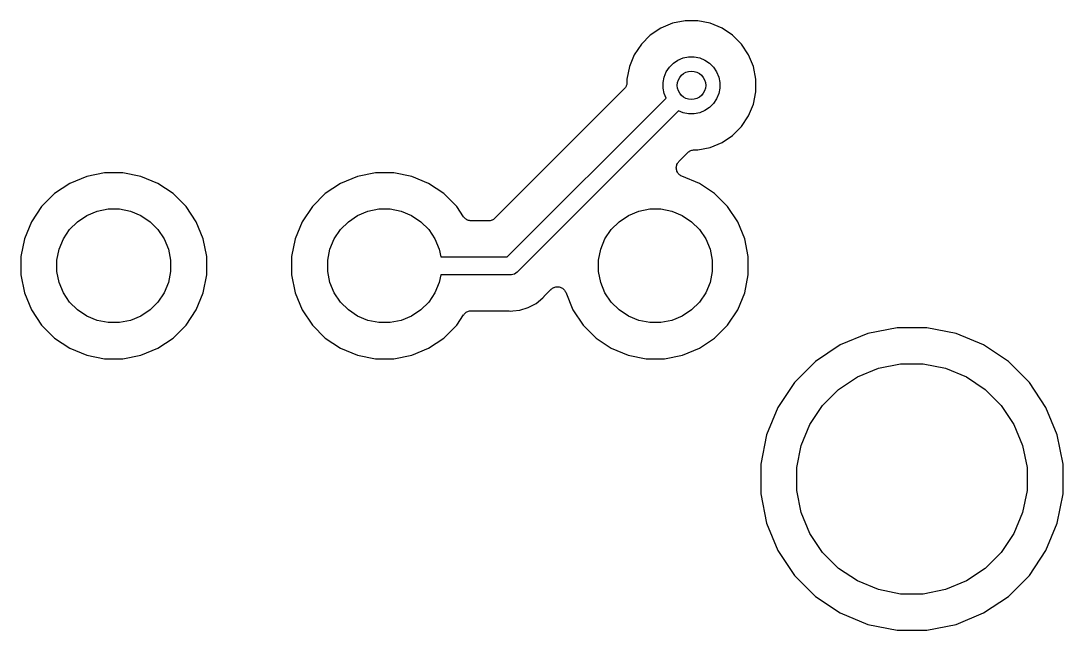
# Model space of a CAD drawing. Extents: x 19 to 115, y -142 to -17.
# Drawn here: x 87.59 to 102.26, y -111.81 to -103.23 of the extents above; entities that cross this region are included whole.
import ezdxf

# ---------------------------------------------------------------- set-up
doc = ezdxf.new("R2010")
doc.units = 0
doc.layers.add('BLACK', color=7, linetype='CONTINUOUS')

msp = doc.modelspace()

# ---------------------------------------------------------------- linework, layer by layer
at = {"layer": 'BLACK', "linetype": 'CONTINUOUS'}
for p, q in [((96.9386, -103.232), (96.7631, -103.267)), ((97.1174, -103.232), (96.9386, -103.232)), ((97.2929, -103.267), (97.1174, -103.232)), ((96.5979, -103.335), (96.4492, -103.435)), ((96.7631, -103.267), (96.5979, -103.335)), ((97.4581, -103.335), (97.2929, -103.267)), ((97.6068, -103.435), (97.4581, -103.335)), ((96.4492, -103.435), (96.3227, -103.561)), ((97.7333, -103.561), (97.6068, -103.435)), ((96.3227, -103.561), (96.2233, -103.71)), ((97.8327, -103.71), (97.7333, -103.561)), ((96.2233, -103.71), (96.1549, -103.875)), ((96.7173, -103.885), (96.773, -103.829)), ((96.773, -103.829), (96.8385, -103.786)), ((96.8385, -103.786), (96.9113, -103.755)), ((96.9113, -103.755), (96.9886, -103.74)), ((96.9886, -103.74), (97.0674, -103.74)), ((97.0674, -103.74), (97.1447, -103.755)), ((97.1447, -103.755), (97.2175, -103.786)), ((97.2175, -103.786), (97.283, -103.829)), ((97.283, -103.829), (97.3387, -103.885)), ((97.9011, -103.875), (97.8327, -103.71)), ((96.1549, -103.875), (96.12, -104.051)), ((96.6434, -104.023), (96.6735, -103.951)), ((96.6735, -103.951), (96.7173, -103.885)), ((97.3387, -103.885), (97.3825, -103.951)), ((97.3825, -103.951), (97.4126, -104.023)), ((97.936, -104.051), (97.9011, -103.875)), ((96.1172, -104.127), (96.1137, -104.138)), ((96.1173, -104.126), (96.1172, -104.127)), ((96.1175, -104.125), (96.1173, -104.126)), ((96.1187, -104.114), (96.1175, -104.125)), ((96.12, -104.102), (96.1187, -104.114)), ((96.12, -104.051), (96.12, -104.1)), ((96.12, -104.1), (96.12, -104.101)), ((96.12, -104.101), (96.12, -104.101)), ((96.12, -104.101), (96.12, -104.101)), ((96.12, -104.101), (96.12, -104.102)), ((96.628, -104.101), (96.6434, -104.023)), ((96.628, -104.179), (96.628, -104.101)), ((97.4126, -104.023), (97.428, -104.101)), ((97.428, -104.101), (97.428, -104.179)), ((97.936, -104.229), (97.936, -104.051)), ((96.0828, -104.19), (94.263, -106.01)), ((96.0902, -104.181), (96.0828, -104.19)), ((96.0978, -104.172), (96.0902, -104.181)), ((96.0981, -104.171), (96.0978, -104.172)), ((96.0985, -104.171), (96.0981, -104.171)), ((96.1041, -104.161), (96.0985, -104.171)), ((96.1097, -104.15), (96.1041, -104.161)), ((96.1099, -104.15), (96.1097, -104.15)), ((96.1102, -104.149), (96.1099, -104.15)), ((96.1137, -104.138), (96.1102, -104.149)), ((96.6434, -104.257), (96.628, -104.179)), ((96.6701, -104.321), (96.6434, -104.257)), ((97.4126, -104.257), (97.3825, -104.329)), ((97.428, -104.179), (97.4126, -104.257)), ((97.9011, -104.405), (97.936, -104.229)), ((94.4362, -106.555), (96.6701, -104.321)), ((97.3387, -104.395), (97.283, -104.451)), ((97.3825, -104.329), (97.3387, -104.395)), ((97.8327, -104.57), (97.9011, -104.405)), ((96.8469, -104.498), (94.5807, -106.764)), ((96.9113, -104.525), (96.8469, -104.498)), ((96.9886, -104.54), (96.9113, -104.525)), ((97.0674, -104.54), (96.9886, -104.54)), ((97.1447, -104.525), (97.0674, -104.54)), ((97.2175, -104.494), (97.1447, -104.525)), ((97.283, -104.451), (97.2175, -104.494)), ((97.7333, -104.719), (97.8327, -104.57)), ((97.4581, -104.945), (97.6068, -104.845)), ((97.6068, -104.845), (97.7333, -104.719)), ((97.2929, -105.013), (97.4581, -104.945)), ((96.8517, -105.212), (96.978, -105.085)), ((96.978, -105.085), (96.9783, -105.085)), ((96.9783, -105.085), (96.9793, -105.084)), ((96.9783, -105.085), (96.9783, -105.085)), ((96.9783, -105.085), (96.9783, -105.085)), ((96.9793, -105.084), (96.9885, -105.077)), ((96.9885, -105.077), (96.9975, -105.069)), ((96.9975, -105.069), (96.9981, -105.069)), ((96.9981, -105.069), (96.9986, -105.068)), ((96.9986, -105.068), (97.0091, -105.063)), ((97.0091, -105.063), (97.0194, -105.058)), ((97.0194, -105.058), (97.02, -105.057)), ((97.02, -105.057), (97.0206, -105.057)), ((97.0206, -105.057), (97.0319, -105.054)), ((97.0319, -105.054), (97.0431, -105.05)), ((97.0431, -105.05), (97.0438, -105.05)), ((97.0438, -105.05), (97.0444, -105.05)), ((97.0444, -105.05), (97.0561, -105.049)), ((97.0561, -105.049), (97.0678, -105.048)), ((97.0678, -105.048), (97.1174, -105.048)), ((97.1174, -105.048), (97.2929, -105.013)), ((96.8145, -105.3), (96.8157, -105.288)), ((96.8145, -105.301), (96.8145, -105.3)), ((96.8156, -105.313), (96.8145, -105.301)), ((96.8145, -105.301), (96.8145, -105.301)), ((96.8157, -105.288), (96.817, -105.276)), ((96.817, -105.276), (96.8171, -105.276)), ((96.8171, -105.276), (96.8207, -105.264)), ((96.8171, -105.276), (96.8171, -105.276)), ((96.8207, -105.264), (96.8242, -105.253)), ((96.8242, -105.253), (96.8244, -105.252)), ((96.8244, -105.252), (96.8245, -105.252)), ((96.8245, -105.252), (96.8302, -105.241)), ((96.8302, -105.241), (96.8359, -105.231)), ((96.8359, -105.231), (96.8361, -105.23)), ((96.8361, -105.23), (96.8363, -105.23)), ((96.8363, -105.23), (96.844, -105.221)), ((96.844, -105.221), (96.8517, -105.212)), ((88.5185, -105.422), (88.2804, -105.521)), ((88.7712, -105.372), (88.5185, -105.422)), ((89.0288, -105.372), (88.7712, -105.372)), ((89.2815, -105.422), (89.0288, -105.372)), ((89.5196, -105.521), (89.2815, -105.422)), ((92.3285, -105.422), (92.0904, -105.521)), ((92.5812, -105.372), (92.3285, -105.422)), ((92.8388, -105.372), (92.5812, -105.372)), ((93.0915, -105.422), (92.8388, -105.372)), ((93.3296, -105.521), (93.0915, -105.422)), ((96.8167, -105.325), (96.8156, -105.313)), ((96.8168, -105.325), (96.8167, -105.325)), ((96.8168, -105.326), (96.8168, -105.325)), ((96.8203, -105.337), (96.8168, -105.326)), ((96.8236, -105.349), (96.8203, -105.337)), ((96.8238, -105.349), (96.8236, -105.349)), ((96.8239, -105.349), (96.8238, -105.349)), ((96.8296, -105.36), (96.8239, -105.349)), ((96.8351, -105.371), (96.8296, -105.36)), ((96.8353, -105.371), (96.8351, -105.371)), ((96.8354, -105.371), (96.8353, -105.371)), ((96.8431, -105.381), (96.8354, -105.371)), ((96.8506, -105.39), (96.8431, -105.381)), ((96.8508, -105.39), (96.8506, -105.39)), ((96.851, -105.391), (96.8508, -105.39)), ((96.8603, -105.398), (96.851, -105.391)), ((96.8695, -105.406), (96.8603, -105.398)), ((96.8698, -105.406), (96.8695, -105.406)), ((96.8701, -105.406), (96.8698, -105.406)), ((96.8806, -105.412), (96.8701, -105.406)), ((96.8912, -105.418), (96.8806, -105.412)), ((96.8918, -105.418), (96.8912, -105.418)), ((96.8919, -105.418), (96.8918, -105.418)), ((96.8918, -105.418), (96.8918, -105.418)), ((96.8929, -105.419), (96.8919, -105.418)), ((97.1396, -105.521), (96.8929, -105.419)), ((88.2804, -105.521), (88.0662, -105.664)), ((89.7338, -105.664), (89.5196, -105.521)), ((92.0904, -105.521), (91.8762, -105.664)), ((93.5438, -105.664), (93.3296, -105.521)), ((97.3538, -105.664), (97.1396, -105.521)), ((88.0662, -105.664), (87.884, -105.846)), ((89.916, -105.846), (89.7338, -105.664)), ((91.8762, -105.664), (91.694, -105.846)), ((93.726, -105.846), (93.5438, -105.664)), ((97.536, -105.846), (97.3538, -105.664)), ((87.884, -105.846), (87.7409, -106.06)), ((88.6666, -105.911), (88.8212, -105.88)), ((88.8212, -105.88), (88.9788, -105.88)), ((88.9788, -105.88), (89.1334, -105.911)), ((90.0591, -106.06), (89.916, -105.846)), ((91.694, -105.846), (91.5509, -106.06)), ((92.4766, -105.911), (92.6312, -105.88)), ((92.6312, -105.88), (92.7888, -105.88)), ((92.7888, -105.88), (92.9434, -105.911)), ((93.8224, -105.991), (93.726, -105.846)), ((96.2866, -105.911), (96.4412, -105.88)), ((96.4412, -105.88), (96.5988, -105.88)), ((96.5988, -105.88), (96.7534, -105.911)), ((97.6791, -106.06), (97.536, -105.846)), ((88.39, -106.059), (88.5211, -105.971)), ((88.5211, -105.971), (88.6666, -105.911)), ((89.1334, -105.911), (89.2789, -105.971)), ((89.2789, -105.971), (89.41, -106.059)), ((92.2, -106.059), (92.3311, -105.971)), ((92.3311, -105.971), (92.4766, -105.911)), ((92.9434, -105.911), (93.0889, -105.971)), ((93.0889, -105.971), (93.22, -106.059)), ((93.8299, -106), (93.8224, -105.991)), ((93.8373, -106.009), (93.8299, -106)), ((93.8378, -106.009), (93.8373, -106.009)), ((93.8382, -106.01), (93.8378, -106.009)), ((93.8473, -106.017), (93.8382, -106.01)), ((93.8563, -106.025), (93.8473, -106.017)), ((93.8568, -106.025), (93.8563, -106.025)), ((93.8573, -106.025), (93.8568, -106.025)), ((93.8677, -106.031), (93.8573, -106.025)), ((93.878, -106.037), (93.8677, -106.031)), ((94.232, -106.032), (94.2216, -106.037)), ((94.2424, -106.027), (94.232, -106.032)), ((94.2429, -106.026), (94.2424, -106.027)), ((94.2435, -106.026), (94.2429, -106.026)), ((94.2526, -106.018), (94.2435, -106.026)), ((94.2617, -106.011), (94.2526, -106.018)), ((94.2627, -106.01), (94.2617, -106.011)), ((94.263, -106.01), (94.2627, -106.01)), ((94.2627, -106.01), (94.2627, -106.01)), ((94.2627, -106.01), (94.2627, -106.01)), ((96.01, -106.059), (96.1411, -105.971)), ((96.1411, -105.971), (96.2866, -105.911)), ((96.7534, -105.911), (96.8989, -105.971)), ((96.8989, -105.971), (97.03, -106.059)), ((87.7409, -106.06), (87.6423, -106.298)), ((88.191, -106.301), (88.2786, -106.17)), ((88.2786, -106.17), (88.39, -106.059)), ((89.41, -106.059), (89.5214, -106.17)), ((89.5214, -106.17), (89.609, -106.301)), ((90.1577, -106.298), (90.0591, -106.06)), ((91.5509, -106.06), (91.4523, -106.298)), ((92.001, -106.301), (92.0886, -106.17)), ((92.0886, -106.17), (92.2, -106.059)), ((93.22, -106.059), (93.3314, -106.17)), ((93.3314, -106.17), (93.419, -106.301)), ((93.8786, -106.037), (93.878, -106.037)), ((93.8791, -106.037), (93.8786, -106.037)), ((93.8904, -106.041), (93.8791, -106.037)), ((93.9016, -106.044), (93.8904, -106.041)), ((93.9022, -106.044), (93.9016, -106.044)), ((93.9028, -106.044), (93.9022, -106.044)), ((93.9146, -106.046), (93.9028, -106.044)), ((93.9263, -106.047), (93.9146, -106.046)), ((93.9275, -106.047), (93.9263, -106.047)), ((93.928, -106.047), (93.9275, -106.047)), ((93.9275, -106.047), (93.9275, -106.047)), ((93.9275, -106.047), (93.9275, -106.047)), ((94.1732, -106.047), (93.928, -106.047)), ((94.1849, -106.046), (94.1732, -106.047)), ((94.1966, -106.045), (94.1849, -106.046)), ((94.1972, -106.045), (94.1966, -106.045)), ((94.1979, -106.045), (94.1972, -106.045)), ((94.2091, -106.041), (94.1979, -106.045)), ((94.2204, -106.038), (94.2091, -106.041)), ((94.221, -106.038), (94.2204, -106.038)), ((94.2216, -106.037), (94.221, -106.038)), ((95.811, -106.301), (95.8986, -106.17)), ((95.8986, -106.17), (96.01, -106.059)), ((97.03, -106.059), (97.1414, -106.17)), ((97.1414, -106.17), (97.229, -106.301)), ((97.7777, -106.298), (97.6791, -106.06)), ((87.6423, -106.298), (87.592, -106.551)), ((88.1307, -106.447), (88.191, -106.301)), ((89.609, -106.301), (89.6693, -106.447)), ((90.208, -106.551), (90.1577, -106.298)), ((91.4523, -106.298), (91.402, -106.551)), ((91.9407, -106.447), (92.001, -106.301)), ((93.419, -106.301), (93.4793, -106.447)), ((95.7507, -106.447), (95.811, -106.301)), ((97.229, -106.301), (97.2893, -106.447)), ((97.828, -106.551), (97.7777, -106.298)), ((88.1, -106.601), (88.1307, -106.447)), ((89.6693, -106.447), (89.7, -106.601)), ((91.91, -106.601), (91.9407, -106.447)), ((93.4793, -106.447), (93.5008, -106.555)), ((95.72, -106.601), (95.7507, -106.447)), ((97.2893, -106.447), (97.32, -106.601)), ((87.592, -106.551), (87.592, -106.809)), ((88.1, -106.759), (88.1, -106.601)), ((89.7, -106.601), (89.7, -106.759)), ((90.208, -106.809), (90.208, -106.551)), ((91.402, -106.551), (91.402, -106.809)), ((91.91, -106.759), (91.91, -106.601)), ((93.5008, -106.555), (94.4362, -106.555)), ((95.72, -106.759), (95.72, -106.601)), ((97.32, -106.601), (97.32, -106.759)), ((97.828, -106.809), (97.828, -106.551)), ((88.1307, -106.913), (88.1, -106.759)), ((89.7, -106.759), (89.6693, -106.913)), ((91.9407, -106.913), (91.91, -106.759)), ((94.5807, -106.764), (94.5768, -106.769)), ((95.7507, -106.913), (95.72, -106.759)), ((97.32, -106.759), (97.2893, -106.913)), ((87.592, -106.809), (87.6423, -107.062)), ((88.191, -107.059), (88.1307, -106.913)), ((89.6693, -106.913), (89.609, -107.059)), ((90.1577, -107.062), (90.208, -106.809)), ((91.402, -106.809), (91.4523, -107.062)), ((92.001, -107.059), (91.9407, -106.913)), ((93.4793, -106.913), (93.419, -107.059)), ((93.5008, -106.805), (93.4793, -106.913)), ((94.4819, -106.805), (93.5008, -106.805)), ((94.488, -106.806), (94.4819, -106.805)), ((94.4941, -106.805), (94.488, -106.806)), ((94.5125, -106.803), (94.4941, -106.805)), ((94.4941, -106.805), (94.4941, -106.805)), ((94.5361, -106.796), (94.5125, -106.803)), ((94.5578, -106.784), (94.5361, -106.796)), ((94.5768, -106.769), (94.5578, -106.784)), ((95.811, -107.059), (95.7507, -106.913)), ((97.2893, -106.913), (97.229, -107.059)), ((97.7777, -107.062), (97.828, -106.809)), ((88.2786, -107.19), (88.191, -107.059)), ((89.609, -107.059), (89.5214, -107.19)), ((92.0886, -107.19), (92.001, -107.059)), ((93.419, -107.059), (93.3314, -107.19)), ((94.962, -107.101), (95.0515, -107.012)), ((95.0515, -107.012), (95.0523, -107.011)), ((95.0523, -107.011), (95.0528, -107.01)), ((95.0523, -107.011), (95.0523, -107.011)), ((95.0523, -107.011), (95.0523, -107.011)), ((95.0528, -107.01), (95.0624, -107.003)), ((95.0624, -107.003), (95.0716, -106.995)), ((95.0716, -106.995), (95.0719, -106.995)), ((95.0719, -106.995), (95.0722, -106.995)), ((95.0722, -106.995), (95.083, -106.989)), ((95.083, -106.989), (95.0936, -106.984)), ((95.0936, -106.984), (95.0939, -106.984)), ((95.0939, -106.984), (95.0942, -106.984)), ((95.0942, -106.984), (95.1058, -106.98)), ((95.1058, -106.98), (95.1173, -106.977)), ((95.1173, -106.977), (95.1177, -106.977)), ((95.1177, -106.977), (95.118, -106.977)), ((95.118, -106.977), (95.13, -106.976)), ((95.13, -106.976), (95.142, -106.974)), ((95.142, -106.974), (95.1423, -106.974)), ((95.1423, -106.974), (95.1427, -106.974)), ((95.1427, -106.974), (95.1548, -106.976)), ((95.1548, -106.976), (95.1667, -106.977)), ((95.1667, -106.977), (95.167, -106.977)), ((95.167, -106.977), (95.1673, -106.977)), ((95.1673, -106.977), (95.1789, -106.981)), ((95.1789, -106.981), (95.1904, -106.984)), ((95.1904, -106.984), (95.1906, -106.984)), ((95.1906, -106.984), (95.191, -106.985)), ((95.191, -106.985), (95.2015, -106.99)), ((95.2015, -106.99), (95.2122, -106.996)), ((95.2122, -106.996), (95.2124, -106.996)), ((95.2124, -106.996), (95.2127, -106.996)), ((95.2127, -106.996), (95.222, -107.004)), ((95.222, -107.004), (95.2313, -107.012)), ((95.2313, -107.012), (95.2315, -107.012)), ((95.2315, -107.012), (95.2318, -107.012)), ((95.2318, -107.012), (95.2394, -107.022)), ((95.2394, -107.022), (95.247, -107.031)), ((95.247, -107.031), (95.2472, -107.031)), ((95.2472, -107.031), (95.2474, -107.032)), ((95.2474, -107.032), (95.253, -107.042)), ((95.253, -107.042), (95.2587, -107.053)), ((95.2587, -107.053), (95.3609, -107.3)), ((95.8986, -107.19), (95.811, -107.059)), ((97.229, -107.059), (97.1414, -107.19)), ((87.6423, -107.062), (87.7409, -107.3)), ((88.39, -107.301), (88.2786, -107.19)), ((89.5214, -107.19), (89.41, -107.301)), ((90.0591, -107.3), (90.1577, -107.062)), ((91.4523, -107.062), (91.5509, -107.3)), ((92.2, -107.301), (92.0886, -107.19)), ((93.3314, -107.19), (93.22, -107.301)), ((94.8414, -107.209), (94.9378, -107.13)), ((94.9378, -107.13), (94.9536, -107.11)), ((94.9536, -107.11), (94.9548, -107.109)), ((94.9548, -107.109), (94.9586, -107.105)), ((94.9586, -107.105), (94.962, -107.101)), ((96.01, -107.301), (95.8986, -107.19)), ((97.1414, -107.19), (97.03, -107.301)), ((97.6791, -107.3), (97.7777, -107.062)), ((87.7409, -107.3), (87.884, -107.514)), ((88.5211, -107.389), (88.39, -107.301)), ((89.41, -107.301), (89.2789, -107.389)), ((89.916, -107.514), (90.0591, -107.3)), ((91.5509, -107.3), (91.694, -107.514)), ((92.3311, -107.389), (92.2, -107.301)), ((93.22, -107.301), (93.0889, -107.389)), ((93.8311, -107.359), (93.8386, -107.35)), ((93.8386, -107.35), (93.839, -107.35)), ((93.839, -107.35), (93.8394, -107.349)), ((93.8394, -107.349), (93.8487, -107.342)), ((93.8487, -107.342), (93.8578, -107.334)), ((93.8578, -107.334), (93.8583, -107.334)), ((93.8583, -107.334), (93.8588, -107.334)), ((93.8588, -107.334), (93.8693, -107.328)), ((93.8693, -107.328), (93.8796, -107.323)), ((93.8796, -107.323), (93.8802, -107.322)), ((93.8802, -107.322), (93.8808, -107.322)), ((93.8808, -107.322), (93.8921, -107.319)), ((93.8921, -107.319), (93.9034, -107.315)), ((93.9034, -107.315), (93.904, -107.315)), ((93.904, -107.315), (93.9046, -107.315)), ((93.9046, -107.315), (93.9164, -107.314)), ((93.9164, -107.314), (93.928, -107.313)), ((93.928, -107.313), (94.4507, -107.313)), ((94.4507, -107.313), (94.4525, -107.313)), ((94.4525, -107.313), (94.4578, -107.314)), ((94.4578, -107.314), (94.4631, -107.314)), ((94.4631, -107.314), (94.488, -107.316)), ((94.488, -107.316), (94.5129, -107.314)), ((94.5129, -107.314), (94.513, -107.314)), ((94.513, -107.314), (94.6121, -107.304)), ((94.6121, -107.304), (94.7314, -107.268)), ((94.7314, -107.268), (94.8414, -107.209)), ((95.3609, -107.3), (95.504, -107.514)), ((96.1411, -107.389), (96.01, -107.301)), ((97.03, -107.301), (96.8989, -107.389)), ((97.536, -107.514), (97.6791, -107.3)), ((88.6666, -107.449), (88.5211, -107.389)), ((88.8212, -107.48), (88.6666, -107.449)), ((88.9788, -107.48), (88.8212, -107.48)), ((89.1334, -107.449), (88.9788, -107.48)), ((89.2789, -107.389), (89.1334, -107.449)), ((92.4766, -107.449), (92.3311, -107.389)), ((92.6312, -107.48), (92.4766, -107.449)), ((92.7888, -107.48), (92.6312, -107.48)), ((92.9434, -107.449), (92.7888, -107.48)), ((93.0889, -107.389), (92.9434, -107.449)), ((93.726, -107.514), (93.8224, -107.369)), ((93.8224, -107.369), (93.8227, -107.369)), ((93.8227, -107.369), (93.8228, -107.369)), ((93.8228, -107.369), (93.8234, -107.368)), ((93.8228, -107.369), (93.8228, -107.369)), ((93.8234, -107.368), (93.8311, -107.359)), ((96.2866, -107.449), (96.1411, -107.389)), ((96.4412, -107.48), (96.2866, -107.449)), ((96.5988, -107.48), (96.4412, -107.48)), ((96.7534, -107.449), (96.5988, -107.48)), ((96.8989, -107.389), (96.7534, -107.449)), ((87.884, -107.514), (88.0662, -107.696)), ((89.7338, -107.696), (89.916, -107.514)), ((91.694, -107.514), (91.8762, -107.696)), ((93.5438, -107.696), (93.726, -107.514)), ((95.504, -107.514), (95.6862, -107.696)), ((97.3538, -107.696), (97.536, -107.514)), ((99.5093, -107.634), (99.122, -107.794)), ((99.9204, -107.552), (99.5093, -107.634)), ((100.34, -107.552), (99.9204, -107.552)), ((100.751, -107.634), (100.34, -107.552)), ((101.138, -107.794), (100.751, -107.634)), ((88.0662, -107.696), (88.2804, -107.839)), ((89.5196, -107.839), (89.7338, -107.696)), ((91.8762, -107.696), (92.0904, -107.839)), ((93.3296, -107.839), (93.5438, -107.696)), ((95.6862, -107.696), (95.9004, -107.839)), ((97.1396, -107.839), (97.3538, -107.696)), ((99.122, -107.794), (98.7735, -108.027)), ((101.487, -108.027), (101.138, -107.794)), ((88.2804, -107.839), (88.5185, -107.938)), ((88.5185, -107.938), (88.7712, -107.988)), ((89.0288, -107.988), (89.2815, -107.938)), ((89.2815, -107.938), (89.5196, -107.839)), ((92.0904, -107.839), (92.3285, -107.938)), ((92.3285, -107.938), (92.5812, -107.988)), ((92.8388, -107.988), (93.0915, -107.938)), ((93.0915, -107.938), (93.3296, -107.839)), ((95.9004, -107.839), (96.1385, -107.938)), ((96.1385, -107.938), (96.3912, -107.988)), ((96.6488, -107.988), (96.9015, -107.938)), ((96.9015, -107.938), (97.1396, -107.839)), ((88.7712, -107.988), (89.0288, -107.988)), ((92.5812, -107.988), (92.8388, -107.988)), ((96.3912, -107.988), (96.6488, -107.988)), ((98.7735, -108.027), (98.4771, -108.323)), ((99.6575, -108.122), (99.9704, -108.06)), ((99.9704, -108.06), (100.29, -108.06)), ((100.29, -108.06), (100.603, -108.122)), ((101.783, -108.323), (101.487, -108.027)), ((99.3626, -108.244), (99.6575, -108.122)), ((100.603, -108.122), (100.897, -108.244)), ((98.4771, -108.323), (98.2442, -108.672)), ((99.0973, -108.422), (99.3626, -108.244)), ((100.897, -108.244), (101.163, -108.422)), ((102.016, -108.672), (101.783, -108.323)), ((98.8717, -108.647), (99.0973, -108.422)), ((101.163, -108.422), (101.388, -108.647)), ((98.2442, -108.672), (98.0838, -109.059)), ((98.6944, -108.913), (98.8717, -108.647)), ((101.388, -108.647), (101.566, -108.913)), ((102.176, -109.059), (102.016, -108.672)), ((98.5723, -109.207), (98.6944, -108.913)), ((101.566, -108.913), (101.688, -109.207)), ((98.0838, -109.059), (98.002, -109.47)), ((102.258, -109.47), (102.176, -109.059)), ((98.51, -109.52), (98.5723, -109.207)), ((101.688, -109.207), (101.75, -109.52)), ((98.002, -109.47), (98.002, -109.89)), ((98.51, -109.84), (98.51, -109.52)), ((101.75, -109.52), (101.75, -109.84)), ((102.258, -109.89), (102.258, -109.47)), ((98.5723, -110.153), (98.51, -109.84)), ((101.75, -109.84), (101.688, -110.153)), ((98.002, -109.89), (98.0838, -110.301)), ((102.176, -110.301), (102.258, -109.89)), ((98.6944, -110.447), (98.5723, -110.153)), ((101.688, -110.153), (101.566, -110.447)), ((98.0838, -110.301), (98.2442, -110.688)), ((102.016, -110.688), (102.176, -110.301)), ((98.8717, -110.713), (98.6944, -110.447)), ((101.566, -110.447), (101.388, -110.713)), ((98.2442, -110.688), (98.4771, -111.037)), ((99.0973, -110.938), (98.8717, -110.713)), ((101.388, -110.713), (101.163, -110.938)), ((101.783, -111.037), (102.016, -110.688)), ((99.3626, -111.116), (99.0973, -110.938)), ((101.163, -110.938), (100.897, -111.116)), ((98.4771, -111.037), (98.7735, -111.333)), ((99.6575, -111.238), (99.3626, -111.116)), ((100.897, -111.116), (100.603, -111.238)), ((101.487, -111.333), (101.783, -111.037)), ((99.9704, -111.3), (99.6575, -111.238)), ((100.29, -111.3), (99.9704, -111.3)), ((100.603, -111.238), (100.29, -111.3)), ((98.7735, -111.333), (99.122, -111.566)), ((101.138, -111.566), (101.487, -111.333)), ((99.122, -111.566), (99.5093, -111.726)), ((100.751, -111.726), (101.138, -111.566)), ((99.5093, -111.726), (99.9204, -111.808)), ((100.34, -111.808), (100.751, -111.726)), ((99.9204, -111.808), (100.34, -111.808))]:
    msp.add_line(p, q, dxfattribs=at)
at = {"layer": 'BLACK'}
msp.add_circle((97.028, -104.14), 0.2, dxfattribs=at)

doc.saveas('drawing.dxf')
